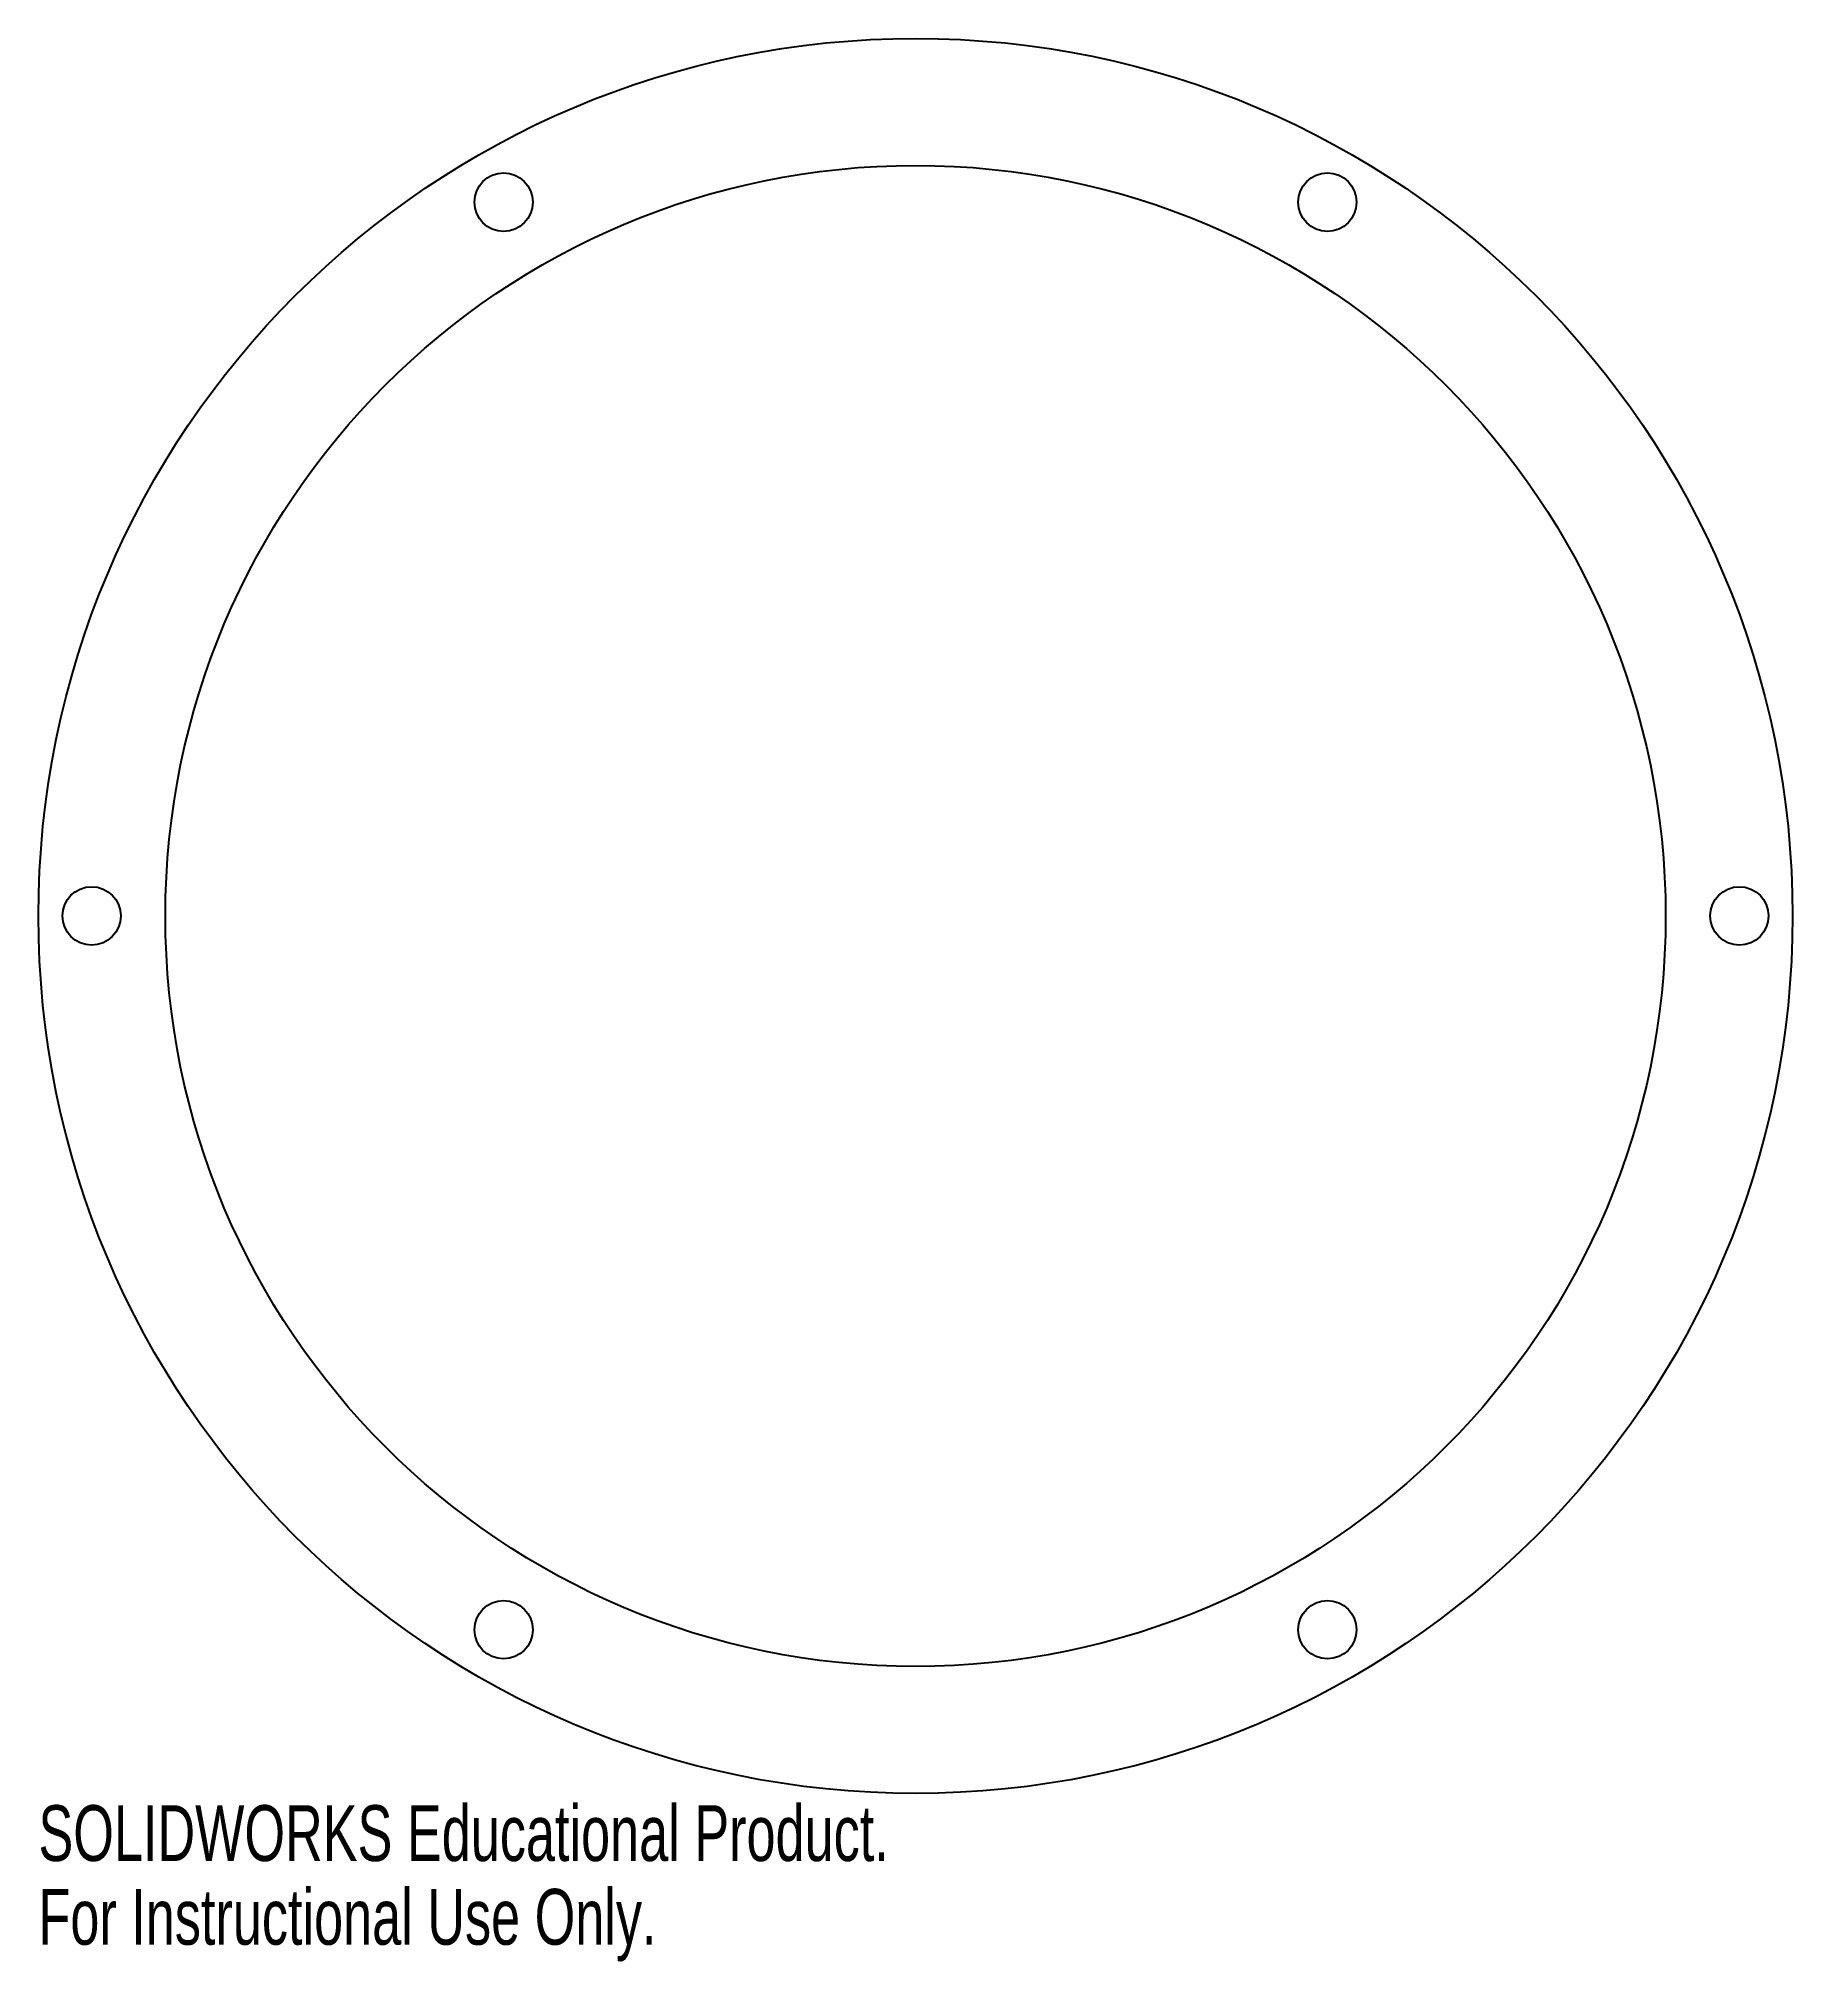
# Model space of a CAD drawing. Header units: millimetres. Extents: x -76 to 76, y -91 to 76.
import ezdxf

# ---------------------------------------------------------------- set-up
doc = ezdxf.new("R2010")
doc.units = ezdxf.units.MM
doc.styles.add('SLDTEXTSTYLE0', font='TXT', dxfattribs={"width": 0.7})

msp = doc.modelspace()

# ---------------------------------------------------------------- linework, layer by layer
at = {"color": 7, "linetype": 'Continuous', "lineweight": 25}
for centre, radius in [((0, 0), 76), ((0, 0), 65), ((-35.69, 61.82), 2.53), ((35.69, 61.82), 2.53), ((-71.39, 0), 2.53), ((71.39, 0), 2.53), ((-35.69, -61.82), 2.53), ((35.69, -61.82), 2.53)]:
    msp.add_circle(centre, radius, dxfattribs=at)

# ---------------------------------------------------------------- texts
at = {"color": 7, "linetype": 'Continuous', "char_height": 4.8336, "attachment_point": 1, "style": 'SLDTEXTSTYLE0'}
for s, insert in [('SOLIDWORKS Educational Product.', (-76, -77.02)), ('For Instructional Use Only.', (-76, -84.27))]:
    msp.add_mtext(s, dxfattribs=dict(at, insert=insert))

doc.saveas('drawing.dxf')
